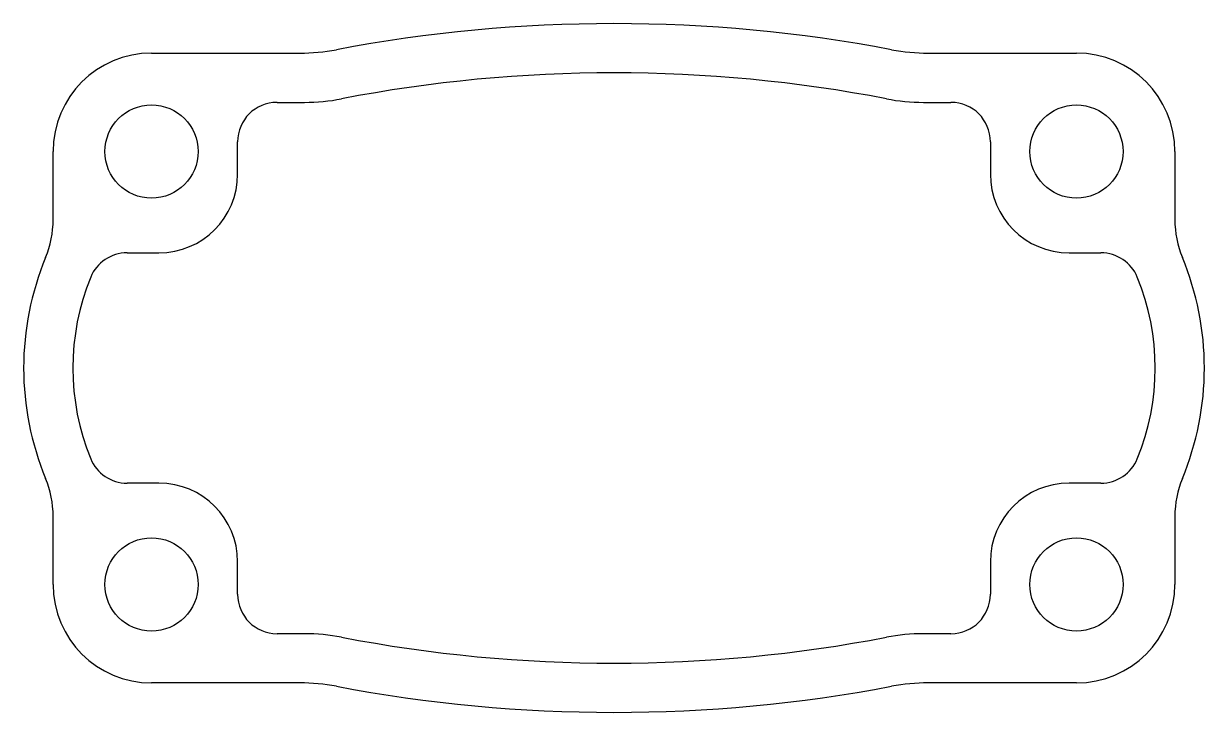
# Model space of a CAD drawing. Extents: x 3613.9 to 3682.3, y 1327.4 to 1367.3.
import ezdxf

# ---------------------------------------------------------------- set-up
doc = ezdxf.new("R2010")
doc.units = 0
doc.layers.get('0').update_dxf_attribs({"linetype": 'CONTINUOUS'})

msp = doc.modelspace()

# ---------------------------------------------------------------- linework, layer by layer
for p, q in [((3621.302, 1365.574), (3629.888, 1365.574)), ((3666.297, 1365.574), (3674.882, 1365.574)), ((3628.571, 1362.724), (3630.158, 1362.724)), ((3666.027, 1362.724), (3667.614, 1362.724)), ((3615.602, 1355.921), (3615.602, 1359.874)), ((3626.291, 1358.565), (3626.291, 1360.444)), ((3669.894, 1360.444), (3669.894, 1358.565)), ((3680.582, 1359.874), (3680.582, 1355.921)), ((3619.887, 1354.005), (3621.731, 1354.005)), ((3674.454, 1354.005), (3674.454, 1354.005)), ((3674.462, 1354.005), (3676.298, 1354.005)), ((3621.731, 1340.664), (3619.887, 1340.664)), ((3674.454, 1340.664), (3674.454, 1340.664)), ((3676.298, 1340.664), (3674.462, 1340.664)), ((3615.602, 1334.794), (3615.602, 1338.747)), ((3680.582, 1338.747), (3680.582, 1334.794)), ((3626.291, 1334.224), (3626.291, 1336.104)), ((3669.894, 1336.104), (3669.894, 1334.224)), ((3630.158, 1331.944), (3628.571, 1331.944)), ((3667.614, 1331.944), (3666.027, 1331.944)), ((3629.888, 1329.094), (3621.302, 1329.094)), ((3674.882, 1329.094), (3666.297, 1329.094))]:
    msp.add_line(p, q)
for centre in [(3621.302, 1359.874), (3674.882, 1359.874), (3621.302, 1334.794), (3674.882, 1334.794)]:
    msp.add_circle(centre, 2.7)
for centre, radius, start, end in [((3648.092, 1280.929), 86.355, 79.26749, 100.73251), ((3621.302, 1359.874), 5.7, 90, 180), ((3629.888, 1376.974), 11.4, 270, 280.73251), ((3666.297, 1376.974), 11.4, 259.26749, 270), ((3674.882, 1359.874), 5.7, 0, 90), ((3648.092, 1280.929), 83.505, 79.10705, 100.89295), ((3628.571, 1360.444), 2.28, 90, 180), ((3630.158, 1374.124), 11.4, 270, 280.89295), ((3666.027, 1374.124), 11.4, 259.10705, 270), ((3667.614, 1360.444), 2.28, 0, 90), ((3621.731, 1358.565), 4.56, 270, 0), ((3674.454, 1358.565), 4.56, 180, 270), ((3609.902, 1355.921), 5.7, 337.47508, 360), ((3686.282, 1355.921), 5.7, 180, 202.52492), ((3630.608, 1347.334), 16.715, 157.47508, 202.52492), ((3619.887, 1351.725), 2.28, 90, 157.73018), ((3674.462, 1353.435), 0.57, 90, 90.83593), ((3676.298, 1351.725), 2.28, 22.26982, 90), ((3665.577, 1347.334), 16.715, 337.47508, 22.52492), ((3630.608, 1347.334), 13.865, 157.73018, 202.26982), ((3665.577, 1347.334), 13.865, 337.73018, 22.26982), ((3619.887, 1342.944), 2.28, 202.26982, 270), ((3676.298, 1342.944), 2.28, 270, 337.73018), ((3609.902, 1338.747), 5.7, 0, 22.52492), ((3621.731, 1336.104), 4.56, 0, 90), ((3674.454, 1336.104), 4.56, 90, 180), ((3674.462, 1341.234), 0.57, 269.16407, 270), ((3686.282, 1338.747), 5.7, 157.47508, 180), ((3621.302, 1334.794), 5.7, 180, 270), ((3674.882, 1334.794), 5.7, 270, 0), ((3628.571, 1334.224), 2.28, 180, 270), ((3667.614, 1334.224), 2.28, 270, 360), ((3630.158, 1320.544), 11.4, 79.10705, 90), ((3666.027, 1320.544), 11.4, 90, 100.89295), ((3648.092, 1413.739), 83.505, 259.10705, 280.89295), ((3629.888, 1317.694), 11.4, 79.26749, 90), ((3666.297, 1317.694), 11.4, 90, 100.73251), ((3648.092, 1413.739), 86.355, 259.26749, 280.73251)]:
    msp.add_arc(centre, radius, start, end)

doc.saveas('drawing.dxf')
